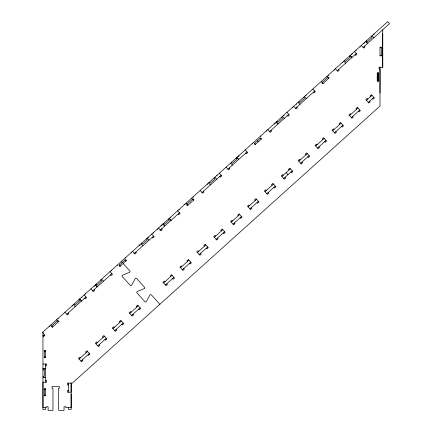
<?xml version="1.0" encoding="UTF-8"?>
<svg xmlns="http://www.w3.org/2000/svg" width="432" height="432" viewBox="0 0 432 432"><rect width="100%" height="100%" fill="white"/><g stroke="black" fill="none" stroke-linecap="round" stroke-linejoin="round"><path stroke-width="0.65" d="M71.15 394.027L71.15 407.673L65.848 407.673L65.848 406.76L64.028 406.76L64.028 410.4L58.72 410.4L58.428 388.265L59.341 388.265L59.341 386.446L52.061 386.446L52.061 388.265L52.974 388.265L52.974 410.4L48.109 410.4L48.109 406.76L46.289 406.76L46.289 407.673L42.952 407.673L42.952 382.217L46.591 382.217L46.591 380.398L45.684 380.398M378.637 80.8L378.637 73.219A0.68 0.68 0 0 0 377.957 72.538A0.68 0.68 0 0 0 377.276 73.219L377.276 80.8A0.68 0.68 0 0 0 377.957 81.481A0.68 0.68 0 0 0 378.637 80.8L378.637 73.219M68.423 384.928L67.516 384.928L67.516 383.108L72.333 383.108L380.003 106.083L380.003 69.093L379.096 69.093L379.096 67.273L382.73 67.273L382.73 29.77M51.808 325.901L52.72 326.916A0.68 0.68 0 0 1 51.759 326.862A0.68 0.68 0 0 1 51.808 325.901L57.44 320.83A0.68 0.68 0 0 1 58.406 320.879A0.68 0.68 0 0 1 58.352 321.84L52.385 327.218M192.645 199.087L193.558 200.102A0.68 0.68 0 0 0 193.612 199.141A0.68 0.68 0 0 0 192.645 199.087L187.013 204.163A0.68 0.68 0 0 0 186.964 205.124A0.68 0.68 0 0 0 187.925 205.173L186.1 203.148M58.693 321.538L59.033 321.235M66.803 314.231L85.957 296.989M92.718 290.898L111.872 273.656M119.988 266.35L126.295 260.669M134.071 253.67L153.56 236.115M159.986 230.337L179.474 212.782M187.591 205.481L193.898 199.8M202.009 192.494L221.162 175.246M227.923 169.16L247.077 151.913M255.193 144.612L261.16 139.234A0.68 0.68 0 0 0 261.214 138.267A0.68 0.68 0 0 0 260.248 138.218L254.615 143.289A0.68 0.68 0 0 0 254.567 144.256A0.68 0.68 0 0 0 255.528 144.304L254.389 143.035M269.276 131.927L288.765 114.377M295.191 108.594L314.869 90.877M323.131 83.435L328.763 78.365A0.68 0.68 0 0 0 328.817 77.398A0.68 0.68 0 0 0 327.85 77.35L322.218 82.42A0.68 0.68 0 0 0 322.169 83.387A0.68 0.68 0 0 0 323.131 83.435L321.305 81.405M337.214 70.756L356.708 53.206M363.128 47.423L389.556 23.63L387.731 21.6L42.444 332.494L44.879 335.2L43.529 336.415L42.952 335.777M79.11 359.057L87.561 351.443M96.012 343.834L104.463 336.226M112.914 328.617L121.36 321.008M129.811 313.4L138.262 305.791M163.615 282.965L172.066 275.357M180.517 267.748L188.962 260.14M197.413 252.531L205.864 244.922M214.315 237.314L222.766 229.705M231.217 222.097L239.668 214.488M248.119 206.879L256.565 199.271M265.016 191.662L273.467 184.054M281.918 176.445L290.369 168.836M298.82 161.228L307.271 153.619M315.722 146.011L324.167 138.402M332.618 130.793L341.069 123.185M349.52 115.576L357.971 107.968M366.422 100.359L372.001 95.337M80.935 361.082L89.386 353.473M97.837 345.865L106.288 338.256M114.739 330.647L123.19 323.039M131.636 315.43L140.087 307.822M165.44 284.996L173.891 277.387M182.342 269.779L190.793 262.17M199.238 254.561L207.689 246.953M216.14 239.344L224.591 231.736M233.042 224.127L241.493 216.518M249.944 208.91L258.395 201.301M266.841 193.693L275.292 186.084M283.743 178.475L292.194 170.867M300.645 163.258L309.096 155.65M317.547 148.041L325.998 140.432M334.444 132.824L342.895 125.215M351.346 117.601L359.797 109.993M368.248 102.384L373.826 97.362M380.003 47.747A0.68 0.68 0 0 1 380.684 47.061A0.68 0.68 0 0 1 381.37 47.747L381.37 55.323A0.68 0.68 0 0 1 380.684 56.009A0.68 0.68 0 0 1 380.003 55.323L380.003 47.747L381.64 47.747M380.003 55.323L381.64 55.323M378.913 73.219L377.276 73.219L377.276 80.8L378.913 80.8M42.952 335.842L44.588 335.842M44.042 351.038L45.684 351.038L45.684 357.102A0.68 0.68 0 0 1 44.998 357.788A0.68 0.68 0 0 1 44.318 357.102L44.318 351.038A0.68 0.68 0 0 1 44.998 350.357A0.68 0.68 0 0 1 45.684 351.038M44.042 357.102L45.684 357.102M42.952 364.025L46.591 364.025L46.591 365.845L45.684 365.845M42.952 368.82L44.998 368.82M42.952 368.858L45.684 368.858M42.952 369.9L44.318 369.9L44.318 376.267L42.952 376.267M42.952 377.303L45.684 377.303L43.637 377.341M44.042 389.135L45.684 389.135L45.684 395.199A0.68 0.68 0 0 1 44.998 395.879A0.68 0.68 0 0 1 44.318 395.199L44.318 389.135A0.68 0.68 0 0 1 44.998 388.454A0.68 0.68 0 0 1 45.684 389.135M68.423 390.388L67.516 390.388L67.516 392.207L71.15 392.207L71.15 383.108L71.15 409.493L68.423 409.493L68.423 407.603M44.042 395.199L45.684 395.199M373.972 33.982L374.279 34.322M373.297 34.592L373.604 34.933M372.044 35.726L373.896 37.73M371.272 36.418L372.184 37.433L367.448 41.693L366.536 40.678M365.764 41.375L367.594 43.405M365.737 41.402L367.259 43.092M364.511 42.509L364.813 42.844M363.836 43.114L364.138 43.454M364.484 46.202L365.089 46.877L363.739 48.098L361.303 45.392M359.953 46.613L360.256 46.948M355.898 50.263L356.2 50.603M354.542 51.478L356.978 54.184L355.628 55.404L355.018 54.724M352.015 53.757L352.318 54.097M351.34 54.367L351.643 54.702M350.417 55.809L351.934 57.499M350.082 55.496L351.907 57.526M349.31 56.192L350.222 57.208L345.492 61.468L344.579 60.453M343.775 61.177L345.632 63.175M342.549 62.278L342.851 62.618M370.645 96.552L370.035 95.877L371.39 94.662L374.431 98.042L373.081 99.257L372.47 98.582M367.772 99.139L367.162 98.464L365.812 99.684L368.858 103.064L370.208 101.844L369.598 101.169M338.569 69.536L339.174 70.211L337.824 71.431L335.389 68.726M334.039 69.946L334.341 70.281M328.293 75.119L328.595 75.454M356.621 109.183L356.011 108.508L357.361 107.293L360.407 110.673L359.051 111.888L358.447 111.213M326.938 76.334L328.763 78.365M350.87 114.356L350.266 113.681L348.91 114.901L351.956 118.282L353.306 117.061L352.701 116.386M312.854 89.019L315.29 91.719L313.94 92.939L313.33 92.264M339.719 124.4L339.109 123.725L340.459 122.51L343.505 125.89L342.155 127.105L341.545 126.43M305.694 95.461L306.002 95.801M304.441 96.595L306.293 98.599M333.974 129.578L333.364 128.898L332.014 130.118L335.054 133.499L336.409 132.278L335.799 131.603M303.669 97.292L304.582 98.302L299.846 102.562L298.933 101.552M298.134 102.271L299.992 104.274M296.233 103.982L296.536 104.323M296.881 107.071L297.486 107.752L296.136 108.967L293.701 106.261M322.817 139.617L322.207 138.942L323.563 137.727L326.603 141.107L325.253 142.322L324.643 141.647M292.351 107.482L292.653 107.816M317.072 144.796L316.462 144.115L315.112 145.336L318.152 148.716L319.507 147.496L318.897 146.821M286.94 112.352L289.375 115.052L288.025 116.273L287.415 115.598M283.738 115.236L284.04 115.576M282.506 116.343L284.332 118.368M281.707 117.061L282.62 118.076L277.889 122.337L276.977 121.322M305.915 154.834L305.311 154.159L306.661 152.944L309.706 156.325L308.351 157.54L307.741 156.865M276.205 122.018L278.03 124.049M276.178 122.045L277.695 123.736M274.946 123.147L275.249 123.487M274.271 123.757L274.574 124.097M300.17 160.013L299.56 159.332L298.21 160.553L301.255 163.933L302.605 162.713L301.995 162.038M270.967 130.405L271.571 131.085L270.221 132.3L267.786 129.595M266.436 130.815L266.738 131.15M260.69 135.988L260.993 136.323M260.096 138.051L261.16 139.234M289.019 170.051L288.409 169.376L289.759 168.161L292.804 171.542L291.449 172.757L290.844 172.082M257.434 140.756L258.347 141.772M286.141 172.643L287.971 174.668M283.268 175.23L282.663 174.55L281.308 175.77L284.353 179.15L285.703 177.93L285.098 177.255M252.353 143.494L252.655 143.834M245.252 149.888L247.687 152.588L246.337 153.808L245.727 153.133M272.117 185.274L271.507 184.594L272.857 183.379L275.902 186.759L274.552 187.974L273.942 187.299M238.766 155.725L239.074 156.06M238.091 156.335L238.399 156.67M237.168 157.777L238.691 159.467M236.839 157.464L238.664 159.494M266.371 190.447L265.761 189.767L264.411 190.987L267.451 194.368L268.807 193.147L268.196 192.472M236.066 158.161L236.979 159.17L232.243 163.436L231.331 162.421M230.531 163.139L232.389 165.143M229.279 167.945L229.883 168.62L228.533 169.835L226.098 167.13M255.215 200.491L254.605 199.811L255.96 198.596L259 201.976L257.65 203.191L257.04 202.516M249.469 205.664L248.859 204.989L247.509 206.204L250.549 209.585L251.905 208.364L251.294 207.689M219.704 173.626L219.337 173.221L221.773 175.921L220.423 177.142L219.812 176.467M216.81 175.495L217.112 175.835M214.877 177.239L216.729 179.242M214.105 177.93L215.017 178.945L210.287 183.206L209.374 182.191M238.313 215.708L237.708 215.028L239.058 213.813L242.104 217.193L240.748 218.408L240.138 217.733M208.575 182.914L210.427 184.918M207.344 184.021L207.646 184.356M232.567 220.882L231.957 220.207L230.607 221.422L233.653 224.802L235.003 223.582L234.392 222.907M203.364 191.279L203.969 191.954L202.619 193.169L200.183 190.463M193.088 196.857L193.39 197.197M221.416 230.926L220.806 230.245L222.156 229.03L225.202 232.411L223.846 233.626L223.241 232.951M191.732 198.072L192.04 198.412M215.665 236.099L215.06 235.424L213.705 236.639L216.751 240.019L218.101 238.804L217.496 238.124M184.75 204.363L185.053 204.703M179.005 209.536L179.307 209.876M177.649 210.757L180.085 213.462L178.735 214.677L178.124 214.002M204.514 246.143L203.904 245.462L205.254 244.247L208.3 247.628L206.95 248.843L206.339 248.168M170.489 217.204L170.797 217.539M169.263 218.306L171.088 220.336M169.236 218.333L171.061 220.363M198.769 251.316L198.158 250.641L196.808 251.856L199.849 255.236L201.204 254.021L200.594 253.341M168.464 219.029L169.376 220.045L164.641 224.305L163.728 223.29M162.956 223.987L164.786 226.012M162.929 224.008L164.452 225.698M161.703 225.115L162.005 225.455M161.028 225.725L161.33 226.06M161.676 228.814L162.281 229.489L160.931 230.704L158.495 228.004M187.612 261.36L187.002 260.685L188.357 259.465L191.398 262.845L190.048 264.06L189.437 263.385M157.145 229.219L157.448 229.559M153.09 232.87L153.392 233.21M181.867 266.533L181.256 265.858L179.906 267.073L182.947 270.454L184.302 269.239L183.692 268.558M151.735 234.09L154.17 236.795L152.82 238.01L152.21 237.335M148.532 236.974L148.835 237.314M147.301 238.081L149.126 240.111M146.502 238.804L147.415 239.814L142.684 244.075L141.772 243.065M170.71 276.577L170.105 275.902L171.455 274.682L174.501 278.062L173.146 279.283L172.535 278.602M140.972 243.783L142.825 245.786M139.741 244.89L140.044 245.225M139.066 245.495L139.369 245.835M164.965 281.75L164.354 281.075L163.004 282.29L166.05 285.671L167.4 284.456L166.79 283.775M135.761 252.148L136.366 252.823L135.016 254.038L132.581 251.338M131.231 252.553L131.533 252.893M125.485 257.726L125.788 258.066M124.891 259.789L125.955 260.971A0.68 0.68 0 0 0 126.009 260.01A0.68 0.68 0 0 0 125.042 259.956L119.41 265.032A0.68 0.68 0 0 0 119.362 265.993A0.68 0.68 0 0 0 120.323 266.047L119.259 264.859M121.316 261.479L122.229 262.494M123.142 263.509L129.843 270.95A0.907 0.907 0 0 1 129.881 272.106L122.359 275.33A0.907 0.907 0 0 0 122.294 276.615L130.475 285.611A0.907 0.907 0 0 0 131.49 285.471L135.351 278.424A0.907 0.907 0 0 1 136.636 278.494L144.547 287.28A0.907 0.907 0 0 1 144.59 288.446L137.068 291.665A0.907 0.907 0 0 0 136.906 292.82L144.914 301.741A0.907 0.907 0 0 0 146.2 301.806L150.061 294.764A0.907 0.907 0 0 1 151.346 294.829L159.867 304.295M117.148 265.232L117.45 265.572M111.402 270.41L111.704 270.745M110.047 271.625L112.482 274.331L111.132 275.546L110.522 274.871M136.912 307.012L136.301 306.337L137.651 305.116L140.697 308.497L139.347 309.717L138.737 309.037M101.633 279.202L103.486 281.205M131.166 312.185L130.556 311.51L129.206 312.725L132.246 316.105L133.601 314.89L132.991 314.215M100.861 279.898L101.774 280.913L97.038 285.174L96.125 284.159M95.353 284.855L97.184 286.88M95.326 284.877L96.849 286.567M94.1 285.984L94.403 286.324M94.073 289.683L94.678 290.358L93.328 291.578L90.893 288.873M120.01 322.229L119.399 321.554L120.755 320.333L123.795 323.714L122.445 324.934L121.835 324.254M85.487 293.744L85.79 294.079M114.264 327.402L113.654 326.727L112.304 327.942L115.344 331.322L116.699 330.107L116.089 329.432M84.132 294.959L86.567 297.664L85.217 298.879L84.607 298.204M81.605 297.238L81.907 297.572M79.699 298.949L81.524 300.98M79.672 298.976L81.497 301.007M78.899 299.673L79.812 300.683L75.082 304.949L74.169 303.934M103.108 337.446L102.503 336.771L103.853 335.551L106.898 338.931L105.543 340.151L104.933 339.471M73.37 304.652L75.222 306.655M72.139 305.759L72.441 306.094M97.362 342.619L96.752 341.944L95.402 343.159L98.447 346.54L99.797 345.325L99.187 344.65M68.159 313.016L68.764 313.691L67.414 314.912L64.978 312.206M57.883 318.595L58.185 318.935M86.211 352.663L85.601 351.988L86.951 350.768L89.996 354.148L88.641 355.369L88.036 354.694M56.527 319.815L58.352 321.84M50.895 324.886L51.197 325.226M80.46 357.836L79.855 357.161L78.5 358.376L81.545 361.757L82.895 360.542L82.291 359.867M49.545 326.106L49.847 326.441M382.73 33.372L382.73 67.273M380.003 66.971L380.003 93.047M68.423 383.108L68.423 392.207M45.684 364.025L45.684 382.217M45.684 407.603L45.684 409.493L42.952 409.493L42.952 332.165"/></g></svg>
